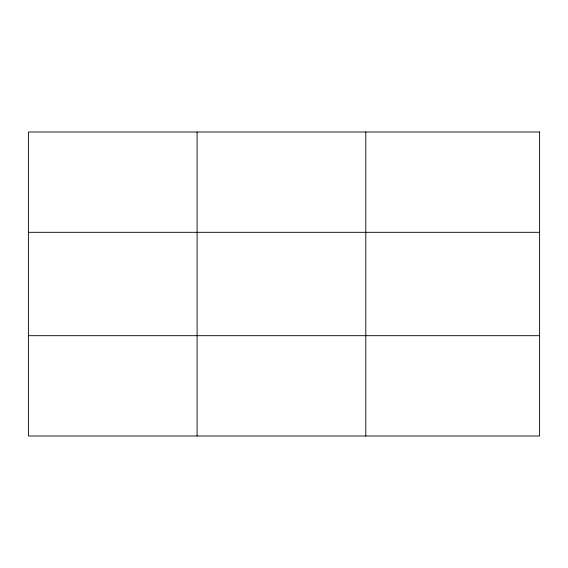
<?xml version="1.0" encoding="UTF-8"?>
<svg xmlns="http://www.w3.org/2000/svg" width="568" height="568" viewBox="0 0 568 568"><rect width="100%" height="100%" fill="white"/><g stroke="black" fill="none" stroke-linecap="round" stroke-linejoin="round"><path stroke-width="0.85" d="M197.096 132.003L197.096 435.997M365.792 132.003L365.792 435.997M28.4 232.319L539.6 232.319M28.4 335.681L539.6 335.681M539.6 132.003L539.6 435.997L28.4 435.997L28.4 132.003L539.6 132.003"/></g></svg>
